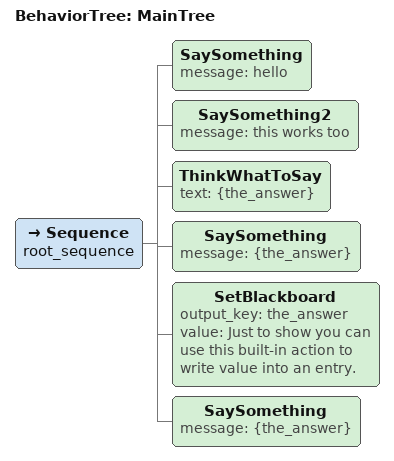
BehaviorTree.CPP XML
<root main_tree_to_execute = "MainTree" >
    <BehaviorTree ID="MainTree">
       <Sequence name="root_sequence">
           <SaySomething     message="hello" />
           <SaySomething2    message="this works too" />
           <ThinkWhatToSay   text="{the_answer}"/>
           <SaySomething     message="{the_answer}" />
           <SetBlackboard    output_key="the_answer" value="Just to show you can use this built-in action to write value into an entry." />
           <SaySomething     message="{the_answer}" />
       </Sequence>
    </BehaviorTree>
</root>
